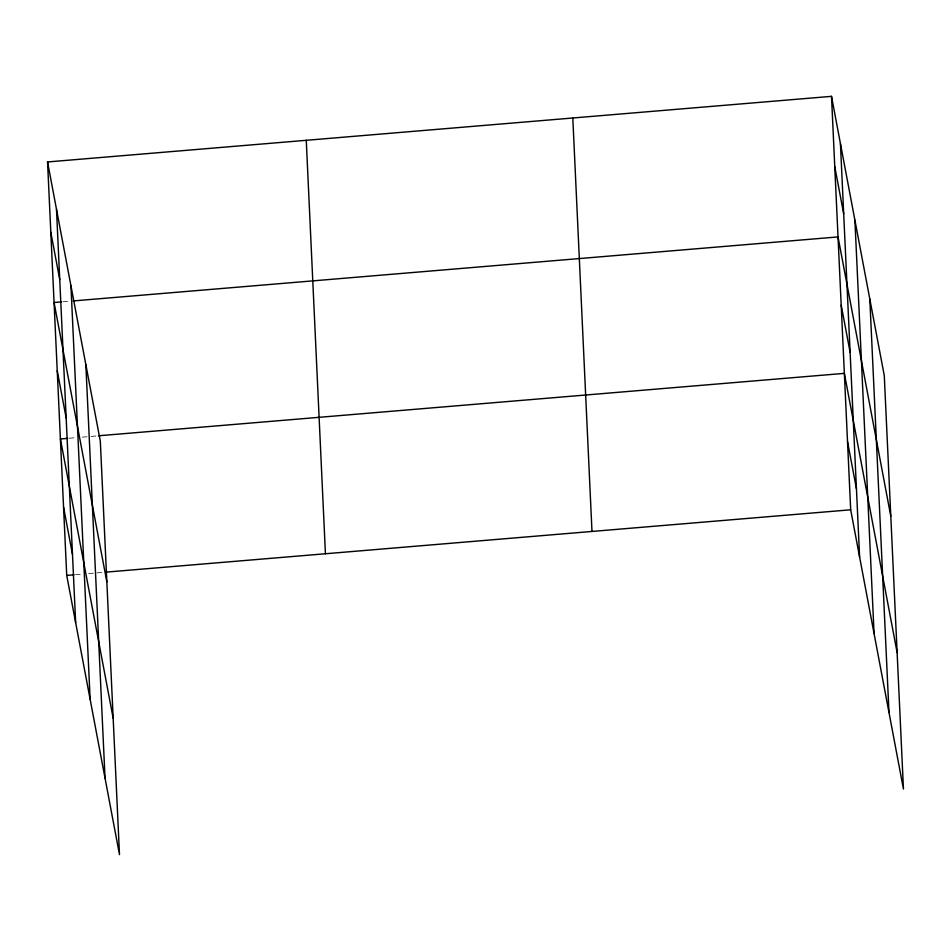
<?xml version="1.0" encoding="UTF-8"?>
<svg xmlns="http://www.w3.org/2000/svg" width="951" height="951" viewBox="0 0 951 951"><rect width="100%" height="100%" fill="white"/><g stroke="black" fill="none" stroke-linecap="round" stroke-linejoin="round"><path stroke-width="0.71" stroke-dasharray="4.75 3.57" d="M62.837 301.8L70.148 301.194M69.173 438.245L76.472 437.626M82.321 437.139L89.632 436.521M91.094 436.402L96.943 435.915M75.498 574.677L81.346 574.19M88.657 573.572L103.267 572.359"/><path stroke-width="1.43" d="M47.55 161.955L100.319 441.205L119.493 854.652L66.725 575.414L47.55 161.955L831.507 96.348L884.275 375.586L903.45 789.045L850.681 509.795L831.507 96.348M61.375 301.919L54.076 302.537L106.833 581.774M73.072 300.944L838.033 236.918L890.79 516.167M67.711 438.363L60.4 438.97L113.157 718.207M98.405 435.796L844.357 373.363L897.126 652.6M66.725 575.414L74.035 574.796M106.191 572.11L850.681 509.795M834.764 166.639L843.692 213.868M841.195 305.14L850.123 352.369M847.519 441.585L856.447 488.814M50.807 232.246L59.735 279.475M57.238 370.759L66.154 417.988M63.562 507.192L72.49 554.421M869.808 299.03L888.983 712.477M854.901 220.145L874.076 633.592M840.434 143.577L859.609 557.036M572.799 117.995L591.986 531.454M306.258 140.308L325.432 553.755M85.852 364.637L105.026 778.084M70.945 285.752L90.119 699.211M56.478 209.196L75.652 622.643"/></g></svg>
